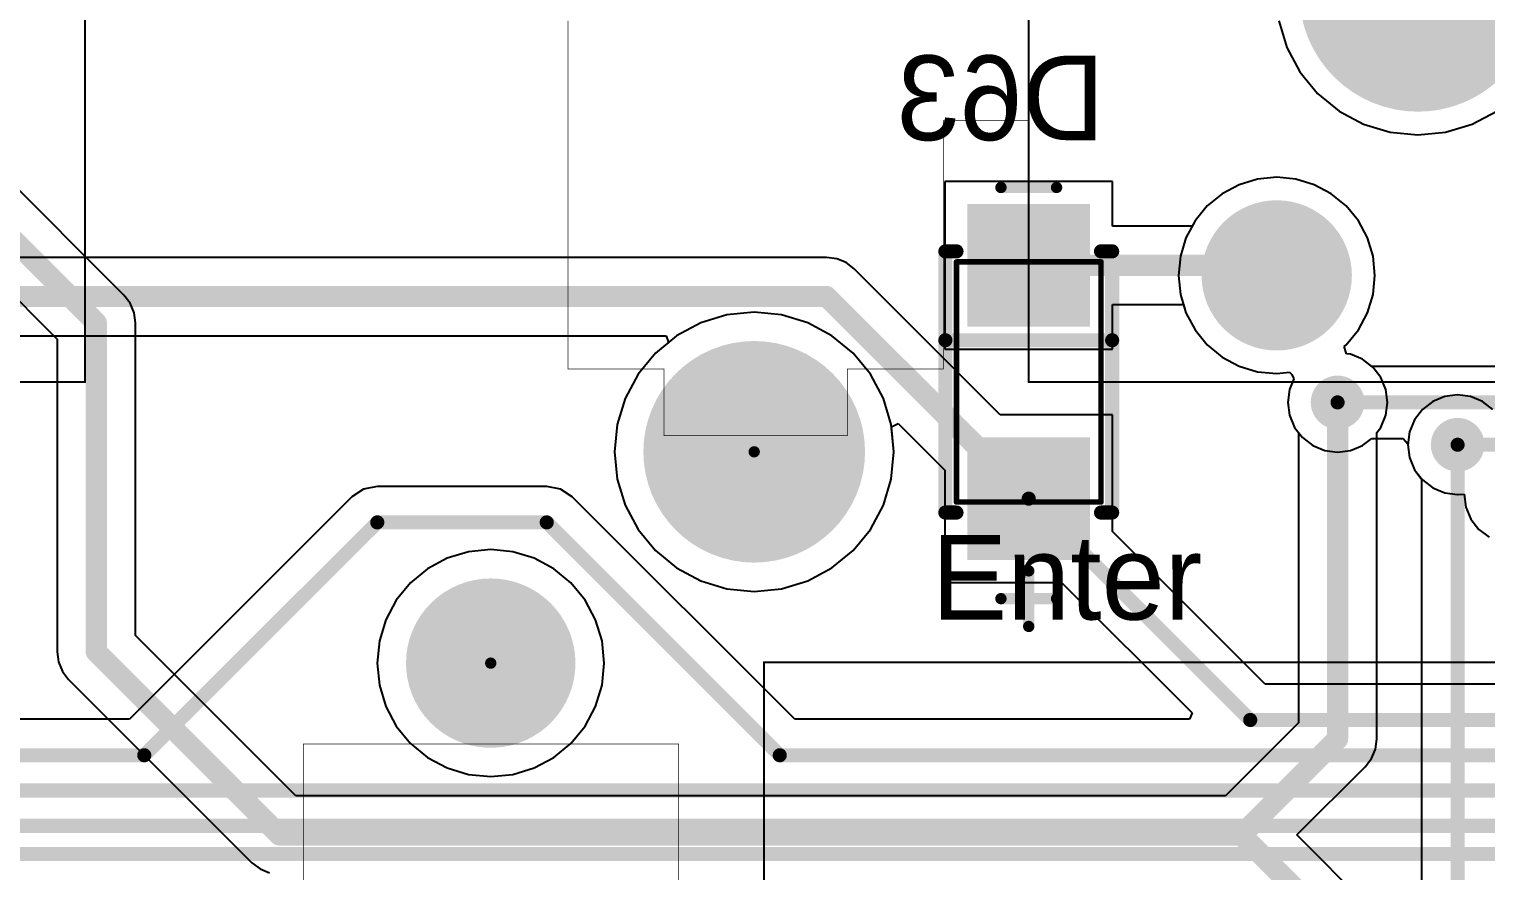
# Model space of a CAD drawing. Header units: millimetres. Extents: x 25 to 374, y 23 to 150.
# Drawn here: x 264.84 to 291.05, y 57.3 to 72.45 of the extents above; entities that cross this region are included whole.
import ezdxf

# ---------------------------------------------------------------- set-up
doc = ezdxf.new("R2010")
doc.units = ezdxf.units.MM
for name, color, linetype in [('BottomLayer', 5, 'Continuous'), ('BottomOverlay', 54, 'Continuous'), ('BottomPaste', 16, 'Continuous'), ('BottomSolder', 6, 'Continuous'), ('Mechanical1', 6, 'Continuous'), ('Mechanical13', 56, 'Continuous'), ('Mechanical15', 56, 'Continuous'), ('MultiLayer', 9, 'Continuous'), ('PadHoleLayer', 156, 'Continuous'), ('TopLayer', 1, 'Continuous'), ('TopOverlay', 2, 'Continuous'), ('TopSolder', 216, 'Continuous'), ('ViaHoleLayer', 16, 'Continuous')]:
    doc.layers.add(name, color=color, linetype=linetype)

# ---------------------------------------------------------------- blocks, each defined once
blk = doc.blocks.new('SMA_DO_214AC__S1_B_91')
at = {"layer": 'BottomLayer'}
for points in [[(-1.1, -1), (-1.1, 1), (-3.1, -1), (-3.1, 1)], [(3.1, -1), (3.1, 1), (1.1, -1), (1.1, 1)]]:
    blk.add_solid(points, dxfattribs=at)
at = {"layer": 'BottomOverlay', "const_width": 0.254}
for points in [[(-2.35, 1.3), (-2.35, 1.5)], [(2.35, 1.5), (-2.35, 1.5)], [(-0.75, -1.5), (-0.75, 1.5)], [(2.35, 1.3), (2.35, 1.5)], [(-2.35, -1.5), (-2.35, -1.3)], [(2.35, -1.5), (2.35, -1.3)], [(2.35, -1.5), (-2.35, -1.5)]]:
    blk.add_lwpolyline(points, dxfattribs=at)
at = {"layer": 'BottomOverlay', "const_width": 0.127}
for points in [[(-2.414, 1.5, 1), (-2.287, 1.5, 1)], [(-2.414, 1.5, 1), (-2.287, 1.5, 1)], [(-0.814, 1.5, 1), (-0.687, 1.5, 1)], [(2.287, 1.5, 1), (2.414, 1.5, 1)], [(2.287, 1.5, 1), (2.414, 1.5, 1)], [(-2.414, 1.3, 1), (-2.287, 1.3, 1)], [(2.287, 1.3, 1), (2.414, 1.3, 1)], [(-2.414, -1.3, 1), (-2.287, -1.3, 1)], [(2.287, -1.3, 1), (2.414, -1.3, 1)], [(-2.414, -1.5, 1), (-2.287, -1.5, 1)], [(-2.414, -1.5, 1), (-2.287, -1.5, 1)], [(-0.814, -1.5, 1), (-0.687, -1.5, 1)], [(2.287, -1.5, 1), (2.414, -1.5, 1)], [(2.287, -1.5, 1), (2.414, -1.5, 1)]]:
    blk.add_lwpolyline(points, format="xyb", close=True, dxfattribs=at)
at = {"layer": 'BottomPaste'}
for points in [[(-1.1, -1), (-1.1, 1), (-3.1, -1), (-3.1, 1)], [(3.1, -1), (3.1, 1), (1.1, -1), (1.1, 1)]]:
    blk.add_solid(points, dxfattribs=at)
at = {"layer": 'BottomSolder'}
for points in [[(-0.998, -1.102), (-0.998, 1.102), (-3.202, -1.102), (-3.202, 1.102)], [(3.202, -1.102), (3.202, 1.102), (0.998, -1.102), (0.998, 1.102)]]:
    blk.add_solid(points, dxfattribs=at)
at = {"layer": 'Mechanical13', "const_width": 0.1}
for points in [[(2.16, 1.3), (-2.16, 1.3)], [(-2.16, -1.3), (-2.16, 1.3)], [(2.16, -1.3), (2.16, 1.3)], [(2.16, -1.3), (-2.16, -1.3)]]:
    blk.add_lwpolyline(points, dxfattribs=at)
at = {"layer": 'Mechanical13', "const_width": 0.05}
for points in [[(-2.185, 1.3, 1), (-2.135, 1.3, 1)], [(-2.185, 1.3, 1), (-2.135, 1.3, 1)], [(2.135, 1.3, 1), (2.185, 1.3, 1)], [(2.135, 1.3, 1), (2.185, 1.3, 1)], [(-2.185, -1.3, 1), (-2.135, -1.3, 1)], [(-2.185, -1.3, 1), (-2.135, -1.3, 1)], [(2.135, -1.3, 1), (2.185, -1.3, 1)], [(2.135, -1.3, 1), (2.185, -1.3, 1)]]:
    blk.add_lwpolyline(points, format="xyb", close=True, dxfattribs=at)
at = {"layer": 'Mechanical15', "const_width": 0.203}
for points in [[(-3.5, -0.5), (-3.5, 0.5)], [(3.9, -0.5), (3.9, 0.5)], [(4.4, 0), (3.4, 0)]]:
    blk.add_lwpolyline(points, dxfattribs=at)
at = {"layer": 'Mechanical15', "const_width": 0.102}
for points in [[(-3.551, 0.5, 1), (-3.449, 0.5, 1)], [(3.849, 0.5, 1), (3.951, 0.5, 1)], [(3.349, 0, 1), (3.451, 0, 1)], [(4.349, 0, 1), (4.451, 0, 1)], [(-3.551, -0.5, 1), (-3.449, -0.5, 1)], [(3.849, -0.5, 1), (3.951, -0.5, 1)]]:
    blk.add_lwpolyline(points, format="xyb", close=True, dxfattribs=at)
blk = doc.blocks.new('1_2_117')
at = {"layer": 'BottomSolder', "const_width": 0.1016}
blk.add_lwpolyline([(-11.9888, -8.255, 1), (-11.8872, -8.255, 1)], format="xyb", close=True, dxfattribs=at)
at = {"layer": 'PadHoleLayer', "const_width": 1.9939}
blk.add_lwpolyline([(-12.93495, -8.255, 1), (-10.94105, -8.255, 1)], format="xyb", close=True, dxfattribs=at)
at = {"layer": 'TopSolder', "const_width": 0.1016}
blk.add_lwpolyline([(-11.9888, -8.255, 1), (-11.8872, -8.255, 1)], format="xyb", close=True, dxfattribs=at)
blk = doc.blocks.new('1_2_119')
at = {"layer": 'BottomSolder', "const_width": 0.1016}
blk.add_lwpolyline([(-11.9888, 6.985, 1), (-11.8872, 6.985, 1)], format="xyb", close=True, dxfattribs=at)
at = {"layer": 'PadHoleLayer', "const_width": 1.524}
blk.add_lwpolyline([(-12.7, 6.985, 1), (-11.176, 6.985, 1)], format="xyb", close=True, dxfattribs=at)
at = {"layer": 'TopSolder', "const_width": 0.1016}
blk.add_lwpolyline([(-11.9888, 6.985, 1), (-11.8872, 6.985, 1)], format="xyb", close=True, dxfattribs=at)
blk = doc.blocks.new('MX_SW_3_182')
at = {"layer": 'BottomLayer'}
for points, const_width in [([(-1.016, 0, 1), (1.016, 0, 1)], 2.032), ([(3.185, -2.54, 1), (4.435, -2.54, 1)], 1.25), ([(-3.165, -5.08, 1), (-1.915, -5.08, 1)], 1.25)]:
    blk.add_lwpolyline(points, format="xyb", close=True, dxfattribs=dict(at, const_width=const_width))
at = {"layer": 'BottomSolder'}
for points, const_width in [([(-1.067, 0, 1), (1.067, 0, 1)], 2.134), ([(3.134, -2.54, 1), (4.486, -2.54, 1)], 1.352), ([(-3.216, -5.08, 1), (-1.864, -5.08, 1)], 1.352)]:
    blk.add_lwpolyline(points, format="xyb", close=True, dxfattribs=dict(at, const_width=const_width))
at = {"layer": 'Mechanical1', "const_width": 0.0381}
for points in [[(-7, -7), (-7, 7)], [(-7, 7), (7, 7)], [(7, -7), (7, 7)], [(-7, -7), (7, -7)]]:
    blk.add_lwpolyline(points, dxfattribs=at)
at = {"layer": 'Mechanical1', "const_width": 0.0191}
for points in [[(-7.01, 7, 1), (-6.99, 7, 1)], [(-7.01, 7, 1), (-6.99, 7, 1)], [(6.99, 7, 1), (7.01, 7, 1)], [(6.99, 7, 1), (7.01, 7, 1)], [(-7.01, -7, 1), (-6.99, -7, 1)], [(-7.01, -7, 1), (-6.99, -7, 1)], [(6.99, -7, 1), (7.01, -7, 1)], [(6.99, -7, 1), (7.01, -7, 1)]]:
    blk.add_lwpolyline(points, format="xyb", close=True, dxfattribs=at)
at = {"layer": 'MultiLayer'}
for points, const_width in [([(-1.016, 0, 1), (1.016, 0, 1)], 2.032), ([(3.185, -2.54, 1), (4.435, -2.54, 1)], 1.25), ([(-3.165, -5.08, 1), (-1.915, -5.08, 1)], 1.25)]:
    blk.add_lwpolyline(points, format="xyb", close=True, dxfattribs=dict(at, const_width=const_width))
at = {"layer": 'PadHoleLayer'}
for points, const_width in [([(-1.016, 0, 1), (1.016, 0, 1)], 2.032), ([(3.435, -2.54, 1), (4.185, -2.54, 1)], 0.75), ([(-2.915, -5.08, 1), (-2.165, -5.08, 1)], 0.75)]:
    blk.add_lwpolyline(points, format="xyb", close=True, dxfattribs=dict(at, const_width=const_width))
at = {"layer": 'TopLayer'}
for points, const_width in [([(-1.016, 0, 1), (1.016, 0, 1)], 2.032), ([(3.185, -2.54, 1), (4.435, -2.54, 1)], 1.25), ([(-3.165, -5.08, 1), (-1.915, -5.08, 1)], 1.25)]:
    blk.add_lwpolyline(points, format="xyb", close=True, dxfattribs=dict(at, const_width=const_width))
at = {"layer": 'TopSolder'}
for points, const_width in [([(-1.067, 0, 1), (1.067, 0, 1)], 2.134), ([(3.134, -2.54, 1), (4.486, -2.54, 1)], 1.352), ([(-3.216, -5.08, 1), (-1.864, -5.08, 1)], 1.352)]:
    blk.add_lwpolyline(points, format="xyb", close=True, dxfattribs=dict(at, const_width=const_width))
blk = doc.blocks.new('MX_SW_3_183')
at = {"layer": 'BottomLayer'}
for points, const_width in [([(-1.016, 0, 1), (1.016, 0, 1)], 2.032), ([(3.185, -2.54, 1), (4.435, -2.54, 1)], 1.25), ([(-3.165, -5.08, 1), (-1.915, -5.08, 1)], 1.25)]:
    blk.add_lwpolyline(points, format="xyb", close=True, dxfattribs=dict(at, const_width=const_width))
at = {"layer": 'BottomSolder'}
for points, const_width in [([(-1.067, 0, 1), (1.067, 0, 1)], 2.134), ([(3.134, -2.54, 1), (4.486, -2.54, 1)], 1.352), ([(-3.216, -5.08, 1), (-1.864, -5.08, 1)], 1.352)]:
    blk.add_lwpolyline(points, format="xyb", close=True, dxfattribs=dict(at, const_width=const_width))
at = {"layer": 'Mechanical1', "const_width": 0.0381}
for points in [[(-7, -7), (-7, 7)], [(-7, 7), (7, 7)], [(7, -7), (7, 7)], [(-7, -7), (7, -7)]]:
    blk.add_lwpolyline(points, dxfattribs=at)
at = {"layer": 'Mechanical1', "const_width": 0.0191}
for points in [[(-7.01, 7, 1), (-6.99, 7, 1)], [(-7.01, 7, 1), (-6.99, 7, 1)], [(6.99, 7, 1), (7.01, 7, 1)], [(6.99, 7, 1), (7.01, 7, 1)], [(-7.01, -7, 1), (-6.99, -7, 1)], [(-7.01, -7, 1), (-6.99, -7, 1)], [(6.99, -7, 1), (7.01, -7, 1)], [(6.99, -7, 1), (7.01, -7, 1)]]:
    blk.add_lwpolyline(points, format="xyb", close=True, dxfattribs=at)
at = {"layer": 'MultiLayer'}
for points, const_width in [([(-1.016, 0, 1), (1.016, 0, 1)], 2.032), ([(3.185, -2.54, 1), (4.435, -2.54, 1)], 1.25), ([(-3.165, -5.08, 1), (-1.915, -5.08, 1)], 1.25)]:
    blk.add_lwpolyline(points, format="xyb", close=True, dxfattribs=dict(at, const_width=const_width))
at = {"layer": 'PadHoleLayer'}
for points, const_width in [([(-1.016, 0, 1), (1.016, 0, 1)], 2.032), ([(3.435, -2.54, 1), (4.185, -2.54, 1)], 0.75), ([(-2.915, -5.08, 1), (-2.165, -5.08, 1)], 0.75)]:
    blk.add_lwpolyline(points, format="xyb", close=True, dxfattribs=dict(at, const_width=const_width))
at = {"layer": 'TopLayer'}
for points, const_width in [([(-1.016, 0, 1), (1.016, 0, 1)], 2.032), ([(3.185, -2.54, 1), (4.435, -2.54, 1)], 1.25), ([(-3.165, -5.08, 1), (-1.915, -5.08, 1)], 1.25)]:
    blk.add_lwpolyline(points, format="xyb", close=True, dxfattribs=dict(at, const_width=const_width))
at = {"layer": 'TopSolder'}
for points, const_width in [([(-1.067, 0, 1), (1.067, 0, 1)], 2.134), ([(3.134, -2.54, 1), (4.486, -2.54, 1)], 1.352), ([(-3.216, -5.08, 1), (-1.864, -5.08, 1)], 1.352)]:
    blk.add_lwpolyline(points, format="xyb", close=True, dxfattribs=dict(at, const_width=const_width))
blk = doc.blocks.new('MX_SW_3_195')
at = {"layer": 'BottomLayer'}
for points, const_width in [([(-1.016, 0, 1), (1.016, 0, 1)], 2.032), ([(3.185, -2.54, 1), (4.435, -2.54, 1)], 1.25), ([(-3.165, -5.08, 1), (-1.915, -5.08, 1)], 1.25)]:
    blk.add_lwpolyline(points, format="xyb", close=True, dxfattribs=dict(at, const_width=const_width))
at = {"layer": 'BottomSolder'}
for points, const_width in [([(-1.067, 0, 1), (1.067, 0, 1)], 2.134), ([(3.134, -2.54, 1), (4.486, -2.54, 1)], 1.352), ([(-3.216, -5.08, 1), (-1.864, -5.08, 1)], 1.352)]:
    blk.add_lwpolyline(points, format="xyb", close=True, dxfattribs=dict(at, const_width=const_width))
at = {"layer": 'Mechanical1', "const_width": 0.0381}
for points in [[(-7, -7), (-7, 7)], [(-7, 7), (7, 7)], [(7, -7), (7, 7)], [(-7, -7), (7, -7)]]:
    blk.add_lwpolyline(points, dxfattribs=at)
at = {"layer": 'Mechanical1', "const_width": 0.0191}
for points in [[(-7.01, 7, 1), (-6.99, 7, 1)], [(-7.01, 7, 1), (-6.99, 7, 1)], [(6.99, 7, 1), (7.01, 7, 1)], [(6.99, 7, 1), (7.01, 7, 1)], [(-7.01, -7, 1), (-6.99, -7, 1)], [(-7.01, -7, 1), (-6.99, -7, 1)], [(6.99, -7, 1), (7.01, -7, 1)], [(6.99, -7, 1), (7.01, -7, 1)]]:
    blk.add_lwpolyline(points, format="xyb", close=True, dxfattribs=at)
at = {"layer": 'MultiLayer'}
for points, const_width in [([(-1.016, 0, 1), (1.016, 0, 1)], 2.032), ([(3.185, -2.54, 1), (4.435, -2.54, 1)], 1.25), ([(-3.165, -5.08, 1), (-1.915, -5.08, 1)], 1.25)]:
    blk.add_lwpolyline(points, format="xyb", close=True, dxfattribs=dict(at, const_width=const_width))
at = {"layer": 'PadHoleLayer'}
for points, const_width in [([(-1.016, 0, 1), (1.016, 0, 1)], 2.032), ([(3.435, -2.54, 1), (4.185, -2.54, 1)], 0.75), ([(-2.915, -5.08, 1), (-2.165, -5.08, 1)], 0.75)]:
    blk.add_lwpolyline(points, format="xyb", close=True, dxfattribs=dict(at, const_width=const_width))
at = {"layer": 'TopLayer'}
for points, const_width in [([(-1.016, 0, 1), (1.016, 0, 1)], 2.032), ([(3.185, -2.54, 1), (4.435, -2.54, 1)], 1.25), ([(-3.165, -5.08, 1), (-1.915, -5.08, 1)], 1.25)]:
    blk.add_lwpolyline(points, format="xyb", close=True, dxfattribs=dict(at, const_width=const_width))
at = {"layer": 'TopSolder'}
for points, const_width in [([(-1.067, 0, 1), (1.067, 0, 1)], 2.134), ([(3.134, -2.54, 1), (4.486, -2.54, 1)], 1.352), ([(-3.216, -5.08, 1), (-1.864, -5.08, 1)], 1.352)]:
    blk.add_lwpolyline(points, format="xyb", close=True, dxfattribs=dict(at, const_width=const_width))

msp = doc.modelspace()

# ---------------------------------------------------------------- linework, layer by layer
at = {"layer": 'BottomLayer'}
for p, q in [((287.321, 72.601), (287.466, 72.122)), ((287.466, 72.122), (287.702, 71.681)), ((287.702, 71.681), (288.019, 71.294)), ((288.019, 71.294), (288.406, 70.977)), ((288.406, 70.977), (288.847, 70.741)), ((290.801, 70.741), (291.242, 70.977)), ((288.847, 70.741), (289.326, 70.595)), ((289.326, 70.595), (289.824, 70.546)), ((289.824, 70.546), (290.322, 70.595)), ((290.322, 70.595), (290.801, 70.741)), ((284.332, 69.709), (281.316, 69.709)), ((281.316, 69.709), (281.316, 66.693)), ((284.332, 68.905), (284.332, 69.709)), ((286.94, 69.751), (286.608, 69.651)), ((287.284, 69.785), (286.94, 69.751)), ((287.629, 69.751), (287.284, 69.785)), ((287.96, 69.651), (287.629, 69.751)), ((286.303, 69.487), (286.035, 69.268)), ((286.608, 69.651), (286.303, 69.487)), ((288.266, 69.487), (287.96, 69.651)), ((288.533, 69.268), (288.266, 69.487)), ((286.035, 69.268), (285.815, 69)), ((288.753, 69), (288.533, 69.268)), ((285.815, 69), (285.765, 68.905)), ((288.916, 68.695), (288.753, 69)), ((285.765, 68.905), (284.332, 68.905)), ((289.017, 68.363), (288.916, 68.695)), ((279.187, 68.342), (260.058, 68.342)), ((279.37, 68.318), (279.187, 68.342)), ((279.539, 68.248), (279.37, 68.318)), ((279.685, 68.136), (279.539, 68.248)), ((282.312, 65.509), (279.685, 68.136)), ((289.051, 68.019), (289.017, 68.363)), ((289.017, 67.674), (289.051, 68.019)), ((288.916, 67.343), (289.017, 67.674)), ((284.332, 66.693), (284.332, 67.496)), ((284.332, 67.496), (285.605, 67.496)), ((285.605, 67.496), (285.652, 67.343)), ((285.652, 67.343), (285.815, 67.037)), ((288.753, 67.037), (288.916, 67.343)), ((260.35, 66.933), (276.3, 66.933)), ((276.343, 66.814), (276.108, 66.621)), ((276.3, 66.933), (276.343, 66.814)), ((285.815, 67.037), (286.035, 66.77)), ((288.533, 66.77), (288.753, 67.037)), ((276.108, 66.621), (275.796, 66.24)), ((281.316, 66.693), (284.332, 66.693)), ((286.035, 66.77), (286.303, 66.55)), ((288.499, 66.742), (288.533, 66.77)), ((288.537, 66.608), (288.499, 66.742)), ((288.611, 66.599), (288.537, 66.608)), ((288.827, 66.509), (288.611, 66.599)), ((286.303, 66.55), (286.608, 66.387)), ((286.608, 66.387), (286.94, 66.286)), ((288.995, 66.38), (288.827, 66.509)), ((291.921, 66.38), (288.995, 66.38)), ((275.796, 66.24), (275.564, 65.806)), ((286.94, 66.286), (287.284, 66.252)), ((287.284, 66.252), (287.514, 66.275)), ((287.592, 66.155), (287.513, 65.965)), ((287.514, 66.275), (287.553, 66.234)), ((287.553, 66.234), (287.592, 66.155)), ((275.564, 65.806), (275.42, 65.334)), ((287.513, 65.965), (287.482, 65.733)), ((284.332, 65.509), (282.312, 65.509)), ((284.332, 63.409), (284.332, 65.509)), ((287.482, 65.733), (287.513, 65.501)), ((275.42, 65.334), (275.372, 64.844)), ((280.356, 65.293), (280.474, 65.355)), ((280.4, 64.844), (280.356, 65.293)), ((280.474, 65.355), (281.316, 64.513)), ((287.513, 65.501), (287.602, 65.284)), ((287.602, 65.284), (287.745, 65.099)), ((287.745, 65.099), (287.931, 64.956)), ((288.827, 64.956), (288.995, 65.085)), ((288.995, 65.085), (289.56, 65.085)), ((289.56, 65.085), (289.644, 64.99)), ((289.644, 64.99), (289.641, 64.971)), ((275.372, 64.844), (275.42, 64.353)), ((280.352, 64.353), (280.4, 64.844)), ((287.931, 64.956), (288.147, 64.867)), ((288.147, 64.867), (288.379, 64.836)), ((288.379, 64.836), (288.611, 64.867)), ((288.611, 64.867), (288.827, 64.956)), ((289.641, 64.971), (289.672, 64.739)), ((289.672, 64.739), (289.761, 64.522)), ((281.316, 64.513), (281.316, 62.493)), ((289.761, 64.522), (289.904, 64.337)), ((271.107, 64.221), (270.859, 64.172)), ((274.155, 64.221), (271.107, 64.221)), ((274.403, 64.172), (274.155, 64.221)), ((275.42, 64.353), (275.564, 63.882)), ((280.209, 63.882), (280.352, 64.353)), ((289.904, 64.337), (290.09, 64.194)), ((290.09, 64.194), (290.306, 64.105)), ((270.649, 64.031), (266.648, 60.03)), ((270.859, 64.172), (270.649, 64.031)), ((274.613, 64.031), (274.403, 64.172)), ((278.614, 60.03), (274.613, 64.031)), ((290.306, 64.105), (290.538, 64.074)), ((290.538, 64.074), (290.538, 64.074)), ((290.538, 64.074), (290.545, 64.074)), ((290.545, 64.074), (290.657, 64.082)), ((290.657, 64.082), (290.688, 63.85)), ((275.564, 63.882), (275.796, 63.447)), ((279.976, 63.447), (280.209, 63.882)), ((290.688, 63.85), (290.777, 63.633)), ((275.796, 63.447), (276.108, 63.066)), ((279.664, 63.066), (279.976, 63.447)), ((287.075, 60.665), (284.332, 63.409)), ((290.777, 63.633), (290.92, 63.448)), ((290.92, 63.448), (291.106, 63.305)), ((276.108, 63.066), (276.489, 62.753)), ((279.283, 62.753), (279.664, 63.066)), ((276.489, 62.753), (276.924, 62.521)), ((278.848, 62.521), (279.283, 62.753)), ((276.924, 62.521), (277.396, 62.378)), ((277.396, 62.378), (277.886, 62.33)), ((277.886, 62.33), (278.377, 62.378)), ((278.377, 62.378), (278.848, 62.521)), ((281.316, 62.493), (283.416, 62.493)), ((283.416, 62.493), (285.762, 60.147)), ((294.602, 60.665), (287.075, 60.665)), ((266.648, 60.03), (234.7, 60.03)), ((285.713, 60.03), (278.614, 60.03)), ((285.762, 60.147), (285.713, 60.03))]:
    msp.add_line(p, q, dxfattribs=at)
for points, const_width in [([(282.824, 68.201), (287.102, 68.201)], 0.381), ([(260.058, 67.638), (279.187, 67.638)], 0.381), ([(279.187, 67.638), (282.824, 64.001)], 0.381), ([(288.379, 65.733), (292.189, 65.733)], 0.254), ([(290.538, 64.971), (292.316, 64.971)], 0.254), ([(282.824, 64.001), (286.807, 60.018)], 0.254), ([(266.916, 59.383), (271.107, 63.574)], 0.254), ([(271.107, 63.574), (274.155, 63.574)], 0.254), ([(274.155, 63.574), (278.346, 59.383)], 0.254), ([(286.807, 60.018), (294.602, 60.018)], 0.254), ([(234.084, 59.383), (266.916, 59.383)], 0.254), ([(278.346, 59.383), (294.348, 59.383)], 0.254), ([(215.044, 58.748), (294.094, 58.748)], 0.254), ([(206.464, 58.113), (293.586, 58.113)], 0.254), ([(205.829, 57.605), (293.205, 57.605)], 0.254)]:
    msp.add_lwpolyline(points, dxfattribs=dict(at, const_width=const_width))
for points, const_width in [([(282.729, 68.201, 1), (282.919, 68.201, 1)], 0.191), ([(287.007, 68.201, 1), (287.197, 68.201, 1)], 0.191), ([(279.092, 67.638, 1), (279.282, 67.638, 1)], 0.191), ([(279.092, 67.638, 1), (279.282, 67.638, 1)], 0.191), ([(288.188, 65.733, 1), (288.569, 65.733, 1)], 0.381), ([(288.315, 65.733, 1), (288.442, 65.733, 1)], 0.127), ([(290.347, 64.971, 1), (290.728, 64.971, 1)], 0.381), ([(290.474, 64.971, 1), (290.601, 64.971, 1)], 0.127), ([(282.729, 64.001, 1), (282.919, 64.001, 1)], 0.191), ([(282.76, 64.001, 1), (282.887, 64.001, 1)], 0.127), ([(271.043, 63.574, 1), (271.17, 63.574, 1)], 0.127), ([(271.043, 63.574, 1), (271.17, 63.574, 1)], 0.127), ([(274.091, 63.574, 1), (274.218, 63.574, 1)], 0.127), ([(274.091, 63.574, 1), (274.218, 63.574, 1)], 0.127), ([(286.744, 60.018, 1), (286.871, 60.018, 1)], 0.127), ([(286.744, 60.018, 1), (286.871, 60.018, 1)], 0.127), ([(266.852, 59.383, 1), (266.979, 59.383, 1)], 0.127), ([(266.852, 59.383, 1), (266.979, 59.383, 1)], 0.127), ([(278.282, 59.383, 1), (278.409, 59.383, 1)], 0.127), ([(278.282, 59.383, 1), (278.409, 59.383, 1)], 0.127)]:
    msp.add_lwpolyline(points, format="xyb", close=True, dxfattribs=dict(at, const_width=const_width))
at = {"layer": 'BottomSolder', "const_width": 0.483}
for points in [[(288.138, 65.733, 1), (288.62, 65.733, 1)], [(290.297, 64.971, 1), (290.779, 64.971, 1)]]:
    msp.add_lwpolyline(points, format="xyb", close=True, dxfattribs=at)
at = {"layer": 'Mechanical1', "const_width": 0.0127}
for points in [[(265.857, 66.106), (265.857, 80.105)], [(274.538, 66.335), (274.538, 72.605)], [(281.288, 66.335), (281.288, 70.805)], [(281.288, 70.805), (282.813, 70.805)], [(282.813, 66.106), (282.813, 70.805)], [(274.538, 66.335), (276.262, 66.335)], [(276.262, 65.136), (276.262, 66.335)], [(279.561, 65.136), (279.561, 66.335)], [(279.561, 66.335), (281.288, 66.335)], [(251.857, 66.106), (265.857, 66.106)], [(282.813, 66.106), (296.813, 66.106)], [(276.262, 65.136), (279.561, 65.136)], [(278.05, 56.355), (278.05, 61.055)], [(278.05, 61.055), (292.05, 61.055)], [(269.776, 59.585), (276.526, 59.585)], [(269.776, 56.355), (269.776, 59.585)], [(276.526, 56.355), (276.526, 59.585)]]:
    msp.add_lwpolyline(points, dxfattribs=at)
at = {"layer": 'Mechanical1', "const_width": 0.00635}
for points in [[(281.285, 70.805, 1), (281.291, 70.805, 1)], [(281.285, 70.805, 1), (281.291, 70.805, 1)], [(282.81, 70.805, 1), (282.816, 70.805, 1)], [(282.81, 70.805, 1), (282.816, 70.805, 1)], [(274.535, 66.335, 1), (274.541, 66.335, 1)], [(274.535, 66.335, 1), (274.541, 66.335, 1)], [(276.259, 66.335, 1), (276.265, 66.335, 1)], [(276.259, 66.335, 1), (276.265, 66.335, 1)], [(279.558, 66.335, 1), (279.564, 66.335, 1)], [(279.558, 66.335, 1), (279.564, 66.335, 1)], [(281.285, 66.335, 1), (281.291, 66.335, 1)], [(281.285, 66.335, 1), (281.291, 66.335, 1)], [(265.854, 66.106, 1), (265.86, 66.106, 1)], [(265.854, 66.106, 1), (265.86, 66.106, 1)], [(282.81, 66.106, 1), (282.816, 66.106, 1)], [(282.81, 66.106, 1), (282.816, 66.106, 1)], [(276.259, 65.136, 1), (276.265, 65.136, 1)], [(276.259, 65.136, 1), (276.265, 65.136, 1)], [(279.558, 65.136, 1), (279.564, 65.136, 1)], [(279.558, 65.136, 1), (279.564, 65.136, 1)], [(278.047, 61.055, 1), (278.053, 61.055, 1)], [(278.047, 61.055, 1), (278.053, 61.055, 1)], [(269.773, 59.585, 1), (269.779, 59.585, 1)], [(269.773, 59.585, 1), (269.779, 59.585, 1)], [(276.523, 59.585, 1), (276.529, 59.585, 1)], [(276.523, 59.585, 1), (276.529, 59.585, 1)]]:
    msp.add_lwpolyline(points, format="xyb", close=True, dxfattribs=at)
at = {"layer": 'MultiLayer', "const_width": 0.381}
for points in [[(288.188, 65.733, 1), (288.569, 65.733, 1)], [(290.347, 64.971, 1), (290.728, 64.971, 1)]]:
    msp.add_lwpolyline(points, format="xyb", close=True, dxfattribs=at)
at = {"layer": 'TopLayer'}
for p, q in [((287.321, 72.601), (287.466, 72.122)), ((287.466, 72.122), (287.702, 71.681)), ((287.702, 71.681), (288.019, 71.294)), ((288.019, 71.294), (288.406, 70.977)), ((288.406, 70.977), (288.847, 70.741)), ((290.801, 70.741), (291.242, 70.977)), ((288.847, 70.741), (289.326, 70.595)), ((289.326, 70.595), (289.824, 70.546)), ((289.824, 70.546), (290.322, 70.595)), ((290.322, 70.595), (290.801, 70.741)), ((266.55, 67.663), (264.3, 69.914)), ((286.94, 69.751), (286.608, 69.651)), ((287.284, 69.785), (286.94, 69.751)), ((287.629, 69.751), (287.284, 69.785)), ((287.96, 69.651), (287.629, 69.751)), ((286.303, 69.487), (286.035, 69.268)), ((286.608, 69.651), (286.303, 69.487)), ((288.266, 69.487), (287.96, 69.651)), ((288.533, 69.268), (288.266, 69.487)), ((286.035, 69.268), (285.815, 69)), ((288.753, 69), (288.533, 69.268)), ((263.304, 68.917), (265.348, 66.873)), ((285.815, 69), (285.652, 68.695)), ((288.916, 68.695), (288.753, 69)), ((285.652, 68.695), (285.552, 68.363)), ((289.017, 68.363), (288.916, 68.695)), ((285.552, 68.363), (285.518, 68.019)), ((289.051, 68.019), (289.017, 68.363)), ((285.518, 68.019), (285.552, 67.674)), ((289.017, 67.674), (289.051, 68.019)), ((266.662, 67.517), (266.55, 67.663)), ((285.552, 67.674), (285.652, 67.343)), ((288.916, 67.343), (289.017, 67.674)), ((266.733, 67.348), (266.662, 67.517)), ((266.757, 67.165), (266.733, 67.348)), ((277.886, 67.358), (277.396, 67.309)), ((278.377, 67.309), (277.886, 67.358)), ((285.652, 67.343), (285.815, 67.037)), ((288.753, 67.037), (288.916, 67.343)), ((266.757, 61.536), (266.757, 67.165)), ((276.924, 67.166), (276.489, 66.934)), ((277.396, 67.309), (276.924, 67.166)), ((278.848, 67.166), (278.377, 67.309)), ((279.283, 66.934), (278.848, 67.166)), ((265.348, 66.873), (265.348, 61.244)), ((276.489, 66.934), (276.108, 66.621)), ((279.664, 66.621), (279.283, 66.934)), ((285.815, 67.037), (286.035, 66.77)), ((288.533, 66.77), (288.753, 67.037)), ((276.108, 66.621), (275.796, 66.24)), ((279.976, 66.24), (279.664, 66.621)), ((286.035, 66.77), (286.303, 66.55)), ((288.499, 66.742), (288.533, 66.77)), ((288.537, 66.608), (288.499, 66.742)), ((288.611, 66.599), (288.537, 66.608)), ((288.827, 66.509), (288.611, 66.599)), ((286.303, 66.55), (286.608, 66.387)), ((286.608, 66.387), (286.94, 66.286)), ((289.013, 66.367), (288.827, 66.509)), ((289.155, 66.181), (289.013, 66.367)), ((275.796, 66.24), (275.564, 65.806)), ((280.209, 65.806), (279.976, 66.24)), ((286.94, 66.286), (287.284, 66.252)), ((287.284, 66.252), (287.514, 66.275)), ((287.592, 66.155), (287.513, 65.965)), ((287.514, 66.275), (287.553, 66.234)), ((287.553, 66.234), (287.592, 66.155)), ((289.245, 65.965), (289.155, 66.181)), ((275.564, 65.806), (275.42, 65.334)), ((280.352, 65.334), (280.209, 65.806)), ((287.513, 65.965), (287.482, 65.733)), ((289.276, 65.733), (289.245, 65.965)), ((290.306, 65.837), (290.09, 65.747)), ((290.538, 65.867), (290.306, 65.837)), ((290.77, 65.837), (290.538, 65.867)), ((290.986, 65.747), (290.77, 65.837)), ((287.482, 65.733), (287.513, 65.501)), ((289.245, 65.501), (289.276, 65.733)), ((289.904, 65.605), (289.761, 65.419)), ((290.09, 65.747), (289.904, 65.605)), ((291.172, 65.605), (290.986, 65.747)), ((275.42, 65.334), (275.372, 64.844)), ((280.4, 64.844), (280.352, 65.334)), ((287.513, 65.501), (287.602, 65.284)), ((287.602, 65.284), (287.674, 65.19)), ((289.083, 65.19), (289.155, 65.284)), ((289.155, 65.284), (289.245, 65.501)), ((289.761, 65.419), (289.672, 65.203)), ((287.674, 65.19), (287.674, 59.967)), ((289.083, 59.675), (289.083, 65.19)), ((289.672, 65.203), (289.641, 64.971)), ((275.372, 64.844), (275.42, 64.353)), ((280.352, 64.353), (280.4, 64.844)), ((289.641, 64.971), (289.672, 64.739)), ((289.672, 64.739), (289.761, 64.522)), ((289.761, 64.522), (289.89, 64.354)), ((275.42, 64.353), (275.564, 63.882)), ((280.209, 63.882), (280.352, 64.353)), ((289.89, 64.354), (289.89, 53.11)), ((275.564, 63.882), (275.796, 63.447)), ((279.976, 63.447), (280.209, 63.882)), ((275.796, 63.447), (276.108, 63.066)), ((279.664, 63.066), (279.976, 63.447)), ((272.365, 62.928), (272.012, 62.739)), ((272.748, 63.044), (272.365, 62.928)), ((273.147, 63.083), (272.748, 63.044)), ((273.545, 63.044), (273.147, 63.083)), ((273.928, 62.928), (273.545, 63.044)), ((274.281, 62.739), (273.928, 62.928)), ((276.108, 63.066), (276.489, 62.753)), ((279.283, 62.753), (279.664, 63.066)), ((272.012, 62.739), (271.703, 62.485)), ((274.59, 62.485), (274.281, 62.739)), ((276.489, 62.753), (276.924, 62.521)), ((278.848, 62.521), (279.283, 62.753)), ((271.703, 62.485), (271.449, 62.176)), ((274.844, 62.176), (274.59, 62.485)), ((276.924, 62.521), (277.396, 62.378)), ((277.396, 62.378), (277.886, 62.33)), ((277.886, 62.33), (278.377, 62.378)), ((278.377, 62.378), (278.848, 62.521)), ((271.449, 62.176), (271.26, 61.823)), ((275.033, 61.823), (274.844, 62.176)), ((271.26, 61.823), (271.144, 61.44)), ((275.149, 61.44), (275.033, 61.823)), ((269.641, 58.652), (266.757, 61.536)), ((271.144, 61.44), (271.105, 61.041)), ((275.188, 61.041), (275.149, 61.44)), ((265.348, 61.244), (265.372, 61.062)), ((265.372, 61.062), (265.442, 60.892)), ((265.442, 60.892), (265.554, 60.746)), ((271.105, 61.041), (271.144, 60.643)), ((275.149, 60.643), (275.188, 61.041)), ((265.554, 60.746), (268.851, 57.449)), ((271.144, 60.643), (271.26, 60.26)), ((275.033, 60.26), (275.149, 60.643)), ((271.26, 60.26), (271.449, 59.907)), ((274.844, 59.907), (275.033, 60.26)), ((271.449, 59.907), (271.703, 59.597)), ((274.59, 59.597), (274.844, 59.907)), ((287.674, 59.967), (286.36, 58.652)), ((271.703, 59.597), (272.012, 59.344)), ((274.281, 59.344), (274.59, 59.597)), ((288.989, 59.322), (289.059, 59.492)), ((289.059, 59.492), (289.083, 59.675)), ((272.012, 59.344), (272.365, 59.155)), ((273.928, 59.155), (274.281, 59.344)), ((288.877, 59.177), (288.989, 59.322)), ((272.365, 59.155), (272.748, 59.039)), ((272.748, 59.039), (273.147, 58.999)), ((273.147, 58.999), (273.545, 59.039)), ((273.545, 59.039), (273.928, 59.155)), ((287.648, 57.948), (288.877, 59.177)), ((286.36, 58.652), (269.641, 58.652)), ((289.372, 56.223), (287.648, 57.948)), ((268.851, 57.449), (268.997, 57.337)), ((268.997, 57.337), (269.167, 57.267))]:
    msp.add_line(p, q, dxfattribs=at)
for points, const_width in [([(262.659, 70.559), (266.052, 67.165)], 0.381), ([(266.052, 61.244), (266.052, 67.165)], 0.381), ([(288.379, 59.675), (288.379, 65.733)], 0.381), ([(290.538, 46.048), (290.538, 64.971)], 0.254), ([(266.052, 61.244), (269.349, 57.948)], 0.381), ([(286.652, 57.948), (288.379, 59.675)], 0.381), ([(269.349, 57.948), (286.652, 57.948)], 0.381), ([(286.652, 57.948), (288.874, 55.725)], 0.381)]:
    msp.add_lwpolyline(points, dxfattribs=dict(at, const_width=const_width))
for points, const_width in [([(265.957, 67.165, 1), (266.148, 67.165, 1)], 0.191), ([(265.957, 67.165, 1), (266.148, 67.165, 1)], 0.191), ([(288.188, 65.733, 1), (288.569, 65.733, 1)], 0.381), ([(288.284, 65.733, 1), (288.474, 65.733, 1)], 0.191), ([(290.347, 64.971, 1), (290.728, 64.971, 1)], 0.381), ([(290.474, 64.971, 1), (290.601, 64.971, 1)], 0.127), ([(265.957, 61.244, 1), (266.148, 61.244, 1)], 0.191), ([(265.957, 61.244, 1), (266.148, 61.244, 1)], 0.191), ([(288.284, 59.675, 1), (288.474, 59.675, 1)], 0.191), ([(288.284, 59.675, 1), (288.474, 59.675, 1)], 0.191), ([(269.254, 57.948, 1), (269.444, 57.948, 1)], 0.191), ([(269.254, 57.948, 1), (269.444, 57.948, 1)], 0.191), ([(286.556, 57.948, 1), (286.747, 57.948, 1)], 0.191), ([(286.556, 57.948, 1), (286.747, 57.948, 1)], 0.191), ([(286.556, 57.948, 1), (286.747, 57.948, 1)], 0.191)]:
    msp.add_lwpolyline(points, format="xyb", close=True, dxfattribs=dict(at, const_width=const_width))
at = {"layer": 'TopSolder', "const_width": 0.483}
for points in [[(288.138, 65.733, 1), (288.62, 65.733, 1)], [(290.297, 64.971, 1), (290.779, 64.971, 1)]]:
    msp.add_lwpolyline(points, format="xyb", close=True, dxfattribs=at)
at = {"layer": 'ViaHoleLayer', "const_width": 0.191}
for points in [[(288.284, 65.733, 1), (288.474, 65.733, 1)], [(290.443, 64.971, 1), (290.633, 64.971, 1)]]:
    msp.add_lwpolyline(points, format="xyb", close=True, dxfattribs=at)

# ---------------------------------------------------------------- block references
for name, p, rotation in [('1_2_117', (289.824, 73.099), 360), ('SMA_DO_214AC__S1_B_91', (282.824, 66.101), 270), ('1_2_119', (285.085, 54.056), 360)]:
    msp.add_blockref(name, p, dxfattribs=dict(rotation=rotation))
for name, p in [('MX_SW_3_182', (258.849, 73.099)), ('MX_SW_3_183', (289.824, 73.099)), ('MX_SW_3_195', (285.064, 54.056))]:
    msp.add_blockref(name, p)

# ---------------------------------------------------------------- texts
at = {"layer": 'BottomOverlay', "text_generation_flag": 2}
msp.add_text('D63', height=1.524, dxfattribs=at).set_placement((284.188, 70.452))
at = {"layer": 'TopOverlay'}
msp.add_text('Enter', height=1.524, dxfattribs=at).set_placement((281.076, 61.824))

doc.saveas('drawing.dxf')
